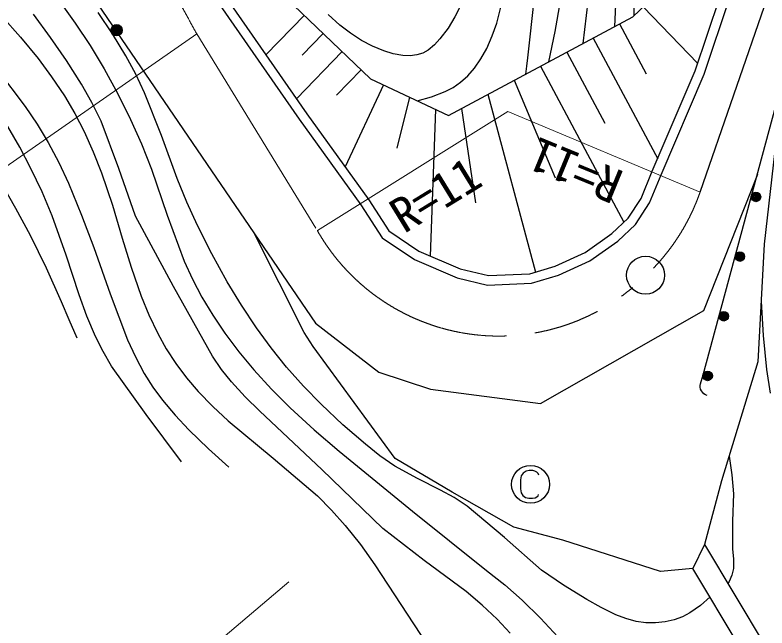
# Model space of a CAD drawing. Units: millimetres, scale not verified. Extents: x 40000 to 680000, y 20000 to 380000.
# Drawn here: x 116134 to 155752, y 244628 to 276931 of the extents above; entities that cross this region are included whole.
import ezdxf
from ezdxf.enums import TextEntityAlignment as Align

# ---------------------------------------------------------------- set-up
doc = ezdxf.new("R2010")
doc.units = ezdxf.units.MM
doc.header["$LTSCALE"] = 1000
doc.linetypes.add('CHAIN', pattern=[18.5, 12, -1.5, 3.5, -1.5])
for name, color, linetype, lineweight in [('M-BGD', 7, 'Continuous', 25), ('M-BMK', 2, 'CHAIN', 13), ('M-BMK-SRVR', 3, 'Continuous', 25), ('M-STR-HTXT', 7, 'Continuous', 13)]:
    doc.layers.add(name, color=color, linetype=linetype, lineweight=lineweight)
doc.styles.add('ＭＳ ゴシック', font='')
doc.styles.get('ＭＳ ゴシック').set_extended_font_data('MS Gothic')

msp = doc.modelspace()

# ---------------------------------------------------------------- linework, layer by layer
at = {"layer": 'M-BGD'}
for p, q in [((116209, 283804), (131965, 260694)), ((152226, 267595), (157573, 283007)), ((151971, 273986), (154317, 280990)), ((152439, 273808), (154786, 280817)), ((148677, 276831), (152002, 280031)), ((128894, 279326), (134862, 273566)), ((147738, 276328), (147844, 278787)), ((148759, 276909), (148787, 278641)), ((118419, 277745), (119308, 276511)), ((143493, 277899), (143129, 274670)), ((126937, 277435), (131098, 271438)), ((127353, 277711), (131506, 271726)), ((139693, 277591), (139313, 276842)), ((141515, 276500), (141753, 277408)), ((144589, 276058), (144866, 277660)), ((146309, 277640), (146049, 275426)), ((149231, 277364), (152103, 274381)), ((118011, 275748), (117098, 276976)), ((121270, 275936), (120510, 277069)), ((133252, 276401), (132638, 276963)), ((115460, 276854), (116428, 275766)), ((131381, 276926), (129355, 274827)), ((139313, 276842), (138947, 276246)), ((138964, 271640), (148677, 276831)), ((152387, 257974), (157479, 276844)), ((119308, 276511), (120090, 275326)), ((133808, 275967), (133252, 276401)), ((138947, 276246), (138524, 275672)), ((141282, 275829), (141515, 276500)), ((147983, 276460), (149387, 273833)), ((116428, 275766), (117349, 274640)), ((118850, 274535), (118011, 275748)), ((121977, 274776), (121270, 275936)), ((132376, 275966), (131267, 274818)), ((134396, 275585), (133808, 275967)), ((140990, 275175), (141282, 275829)), ((144252, 274465), (144589, 276058)), ((134963, 275286), (134396, 275585)), ((138228, 275356), (137894, 275086)), ((138524, 275672), (138228, 275356)), ((146596, 275718), (150002, 269345)), ((120090, 275326), (120826, 274102)), ((133370, 275006), (130962, 272511)), ((135562, 275040), (134963, 275286)), ((136066, 274887), (135562, 275040)), ((137894, 275086), (137615, 274930)), ((140685, 274631), (140990, 275175)), ((145208, 274977), (147210, 271230)), ((117349, 274640), (118062, 273675)), ((122493, 273820), (121977, 274776)), ((136567, 274796), (136066, 274887)), ((136949, 274783), (136567, 274796)), ((137306, 274828), (136949, 274783)), ((137615, 274930), (137306, 274828)), ((140334, 274128), (140685, 274631)), ((143129, 274670), (143076, 274244)), ((119638, 273289), (118850, 274535)), ((143076, 274244), (143021, 273808)), ((143821, 274235), (148216, 266012)), ((115175, 274073), (116662, 272113)), ((120826, 274102), (121551, 272776)), ((122956, 272838), (122493, 273820)), ((134365, 274046), (133068, 272703)), ((139989, 273730), (140334, 274128)), ((149712, 268699), (151971, 273986)), ((150172, 268502), (152439, 273808)), ((118062, 273675), (118732, 272667)), ((134862, 273566), (138964, 271640)), ((139224, 273117), (139613, 273388)), ((139613, 273388), (139989, 273730)), ((142433, 273494), (144591, 268355)), ((120183, 272322), (119638, 273289)), ((135546, 273245), (133520, 268933)), ((138805, 272899), (139224, 273117)), ((118732, 272667), (119277, 271747)), ((121551, 272776), (122223, 271423)), ((123846, 270590), (122956, 272838)), ((136913, 272603), (136257, 269910)), ((137324, 272410), (138075, 272626)), ((138075, 272626), (138805, 272899)), ((141046, 272752), (143559, 263380)), ((120669, 271338), (120183, 272322)), ((116662, 272113), (117296, 271183)), ((138281, 271961), (138010, 264229)), ((139658, 272010), (140404, 267039)), ((119277, 271747), (119773, 270790)), ((122223, 271423), (122798, 270135)), ((131098, 271438), (134351, 266927)), ((131506, 271726), (134771, 267199)), ((116393, 269966), (115758, 271056)), ((117296, 271183), (117880, 270220)), ((121607, 268841), (120669, 271338)), ((119773, 270790), (120257, 269718)), ((117880, 270220), (118441, 269161)), ((124682, 268315), (123846, 270590)), ((156242, 270410), (155605, 264852)), ((116974, 268850), (116393, 269966)), ((122798, 270135), (123321, 268812)), ((120257, 269718), (120690, 268613)), ((118441, 269161), (118948, 268074)), ((117559, 267605), (116974, 268850)), ((120690, 268613), (121264, 266906)), ((122488, 266323), (121607, 268841)), ((123321, 268812), (124154, 266376)), ((149117, 267260), (149712, 268699)), ((125186, 267063), (124682, 268315)), ((149561, 267025), (150172, 268502)), ((152421, 261364), (155266, 268547)), ((115345, 268167), (116164, 266761)), ((118948, 268074), (119642, 266382)), ((118086, 266343), (117559, 267605)), ((125740, 265847), (125186, 267063)), ((134771, 267199), (135836, 265554)), ((148435, 266218), (149117, 267260)), ((116164, 266761), (116931, 265324)), ((121264, 266906), (121785, 265168)), ((134351, 266927), (135472, 265197)), ((148821, 265895), (149561, 267025)), ((118829, 264276), (118086, 266343)), ((119642, 266382), (120279, 264672)), ((124484, 262633), (122488, 266323)), ((124154, 266376), (125043, 263960)), ((126502, 264342), (125740, 265847)), ((147575, 265409), (148435, 266218)), ((147892, 265020), (148821, 265895)), ((135836, 265554), (137416, 264482)), ((116931, 265324), (117773, 263600)), ((121785, 265168), (122254, 263640)), ((131375, 260200), (128733, 265435)), ((135472, 265197), (137175, 264041)), ((146166, 264419), (147575, 265409)), ((120279, 264672), (121143, 262240)), ((146417, 263985), (147892, 265020)), ((155605, 264852), (155275, 258658)), ((119517, 262179), (118829, 264276)), ((127315, 262871), (126502, 264342)), ((137416, 264482), (139581, 263562)), ((144595, 263689), (146166, 264419)), ((125043, 263960), (125477, 263006)), ((137175, 264041), (139424, 263085)), ((144772, 263220), (146417, 263985)), ((117773, 263600), (118564, 261840)), ((122254, 263640), (122782, 262123)), ((139581, 263562), (141079, 263205)), ((143262, 263292), (144595, 263689)), ((139424, 263085), (141030, 262702)), ((141079, 263205), (143262, 263292)), ((143345, 262795), (144772, 263220)), ((125477, 263006), (125971, 262068)), ((128062, 261638), (127315, 262871)), ((141030, 262702), (143345, 262795)), ((126543, 258957), (124484, 262633)), ((119920, 261068), (119517, 262179)), ((121143, 262240), (122068, 259815)), ((122782, 262123), (123187, 261132)), ((125971, 262068), (126549, 261105)), ((118564, 261840), (118977, 260886)), ((128855, 260446), (128062, 261638)), ((155444, 261837), (155558, 260041)), ((123187, 261132), (123652, 260155)), ((126549, 261105), (127185, 260163)), ((143819, 256458), (152421, 261364)), ((118977, 260886), (119389, 259920)), ((120376, 259984), (119920, 261068)), ((131965, 260694), (135299, 258115)), ((129622, 259395), (128855, 260446)), ((120770, 259193), (120376, 259984)), ((123652, 260155), (124105, 259341)), ((127185, 260163), (127924, 259181)), ((131848, 259469), (131375, 260200)), ((155558, 260041), (155732, 258244)), ((122068, 259815), (122479, 258914)), ((121218, 258431), (120770, 259193)), ((124105, 259341), (124608, 258560)), ((127924, 259181), (128710, 258236)), ((130435, 258381), (129622, 259395)), ((136154, 253567), (131848, 259469)), ((122479, 258914), (122945, 258037)), ((127015, 258257), (126543, 258957)), ((123036, 255886), (121218, 258431)), ((124608, 258560), (125169, 257809)), ((131333, 257375), (130435, 258381)), ((155275, 258658), (153359, 252378)), ((122945, 258037), (123397, 257316)), ((127535, 257595), (127015, 258257)), ((128710, 258236), (129648, 257212)), ((135299, 258115), (138021, 257207)), ((152257, 257491), (152387, 257974)), ((155732, 258244), (155917, 257011)), ((125169, 257809), (125782, 257089)), ((128264, 256804), (127535, 257595)), ((123397, 257316), (123900, 256630)), ((129648, 257212), (130632, 256228)), ((132268, 256416), (131333, 257375)), ((138021, 257207), (143819, 256458)), ((152240, 257314), (152241, 257405)), ((152259, 257213), (152240, 257314)), ((152241, 257405), (152257, 257491)), ((152301, 257119), (152259, 257213)), ((125782, 257089), (126552, 256293)), ((129040, 256052), (128264, 256804)), ((152349, 257047), (152301, 257119)), ((152431, 256967), (152349, 257047)), ((152522, 256912), (152431, 256967)), ((152609, 256878), (152522, 256912)), ((123900, 256630), (124564, 255839)), ((133413, 255341), (132268, 256416)), ((126552, 256293), (127368, 255537)), ((132307, 252978), (129040, 256052)), ((130632, 256228), (131899, 255065)), ((124896, 253387), (123036, 255886)), ((124564, 255839), (125286, 255075)), ((127368, 255537), (129743, 253582)), ((134600, 254307), (133413, 255341)), ((125286, 255075), (126325, 254075)), ((131899, 255065), (133214, 253941)), ((126325, 254075), (127398, 253098)), ((135360, 253704), (134600, 254307)), ((129743, 253582), (132066, 251592)), ((133214, 253941), (137080, 250779)), ((136145, 253157), (135360, 253704)), ((139172, 251783), (136154, 253567)), ((153754, 253675), (153905, 252694)), ((135517, 249875), (132307, 252978)), ((137334, 252498), (136145, 253157)), ((138544, 251896), (137334, 252498)), ((153359, 252378), (152465, 249031)), ((153905, 252694), (153996, 251704)), ((132066, 251592), (132815, 250837)), ((139267, 251498), (138544, 251896)), ((142422, 249948), (139172, 251783)), ((153996, 251704), (153939, 250256)), ((139957, 251049), (139267, 251498)), ((132815, 250837), (133528, 250032)), ((141926, 249392), (139957, 251049)), ((137080, 250779), (140977, 247654)), ((133528, 250032), (134328, 249021)), ((153939, 250256), (153943, 248787)), ((137683, 248192), (135517, 249875)), ((144995, 249247), (142422, 249948)), ((143868, 247677), (141926, 249392)), ((150140, 247610), (144995, 249247)), ((134328, 249021), (135090, 247961)), ((152465, 249031), (151855, 247765)), ((152465, 249031), (157160, 241171)), ((153943, 248787), (153997, 248272)), ((139895, 246552), (137683, 248192)), ((153997, 248272), (153989, 247769)), ((135090, 247961), (137824, 243776)), ((140977, 247654), (141933, 246899)), ((145039, 246887), (143868, 247677)), ((151855, 247765), (150140, 247610)), ((156218, 240453), (151855, 247765)), ((153989, 247769), (153903, 247419)), ((153903, 247419), (153758, 247080)), ((141933, 246899), (142856, 246094)), ((146268, 246132), (145039, 246887)), ((153731, 247026), (153700, 246963)), ((153758, 247080), (153731, 247026)), ((140744, 245838), (139895, 246552)), ((142856, 246094), (143814, 245153)), ((147013, 245699), (146268, 246132)), ((152751, 246264), (152244, 245820)), ((141544, 245086), (140744, 245838)), ((147781, 245320), (147013, 245699)), ((152244, 245820), (151696, 245423)), ((148314, 245119), (147781, 245320)), ((151696, 245423), (151300, 245214)), ((142229, 244360), (141544, 245086)), ((143814, 245153), (144740, 244158)), ((148865, 244975), (148314, 245119)), ((149375, 244906), (148865, 244975)), ((149884, 244897), (149375, 244906)), ((150381, 244947), (149884, 244897)), ((150866, 245056), (150381, 244947)), ((151300, 245214), (150866, 245056))]:
    msp.add_line(p, q, dxfattribs=at)
msp.add_lwpolyline([(143734, 252673), (143694, 252768), (143624, 252838), (143529, 252893), (143414, 252923), (143219, 252923), (143064, 252893), (142904, 252783), (142809, 252643), (142769, 252443), (142769, 251953), (142809, 251743), (142884, 251618), (143029, 251513), (143209, 251473), (143399, 251473), (143544, 251488), (143619, 251533), (143689, 251598), (143719, 251668)], dxfattribs=at)
for centre, radius in [((121487, 276130), 300), ((121487, 276130), 264), ((121487, 276130), 230), ((121487, 276130), 194), ((121487, 276130), 159), ((121487, 276130), 117), ((121487, 276130), 81), ((121487, 276130), 46.5), ((121487, 276130), 9), ((155173, 267344), 249), ((155173, 267344), 220), ((155173, 267344), 191), ((155173, 267344), 161), ((155173, 267344), 132), ((155173, 267344), 97.5), ((155173, 267344), 67.5), ((155173, 267344), 38.7), ((155173, 267344), 7.5), ((154324, 264199), 249), ((154324, 264199), 220), ((154324, 264199), 191), ((154324, 264199), 161), ((154324, 264199), 132), ((154324, 264199), 97.5), ((154324, 264199), 67.5), ((154324, 264199), 38.7), ((154324, 264199), 7.5), ((153476, 261054), 249), ((153476, 261054), 220), ((153476, 261054), 191), ((153476, 261054), 161), ((153476, 261054), 132), ((153476, 261054), 97.5), ((153476, 261054), 67.5), ((153476, 261054), 38.7), ((153476, 261054), 7.5), ((152627, 257909), 249), ((152627, 257909), 220), ((152627, 257909), 191), ((152627, 257909), 161), ((152627, 257909), 132), ((152627, 257909), 97.5), ((152627, 257909), 67.5), ((152627, 257909), 38.7), ((152627, 257909), 7.5), ((143294, 252198), 1000)]:
    msp.add_circle(centre, radius, dxfattribs=at)
at = {"layer": 'M-BMK'}
msp.add_line((125705, 275932), (132063, 265571), dxfattribs=at)
for centre, radius, start, end in [((72639, 247932), 60000, 27.81864, 57.60387), ((141837, 271209), 11000, 316.1751, 340.8163), ((141624, 271011), 11000, 209.6401, 309.8749)]:
    msp.add_arc(centre, radius, start, end, dxfattribs=at)
at = {"layer": 'M-BMK-SRVR'}
msp.add_circle((149355, 263217), 1000, dxfattribs=at)
at = {"layer": 'M-STR-HTXT'}
for p, q in [((125705, 275932), (101025, 258751)), ((132063, 265571), (142105, 271855)), ((142105, 271855), (152226, 267595)), ((113755, 232874), (130561, 247055))]:
    msp.add_line(p, q, dxfattribs=at)

# ---------------------------------------------------------------- texts
at = {"layer": 'M-STR-HTXT', "style": 'ＭＳ ゴシック'}
for rotation, p in [(157.7, (148519, 269150)), (31.5, (136915, 264915))]:
    msp.add_text('R=11', height=1833, rotation=rotation, dxfattribs=at).set_placement(p, align=Align.BOTTOM_LEFT)

doc.saveas('drawing.dxf')
